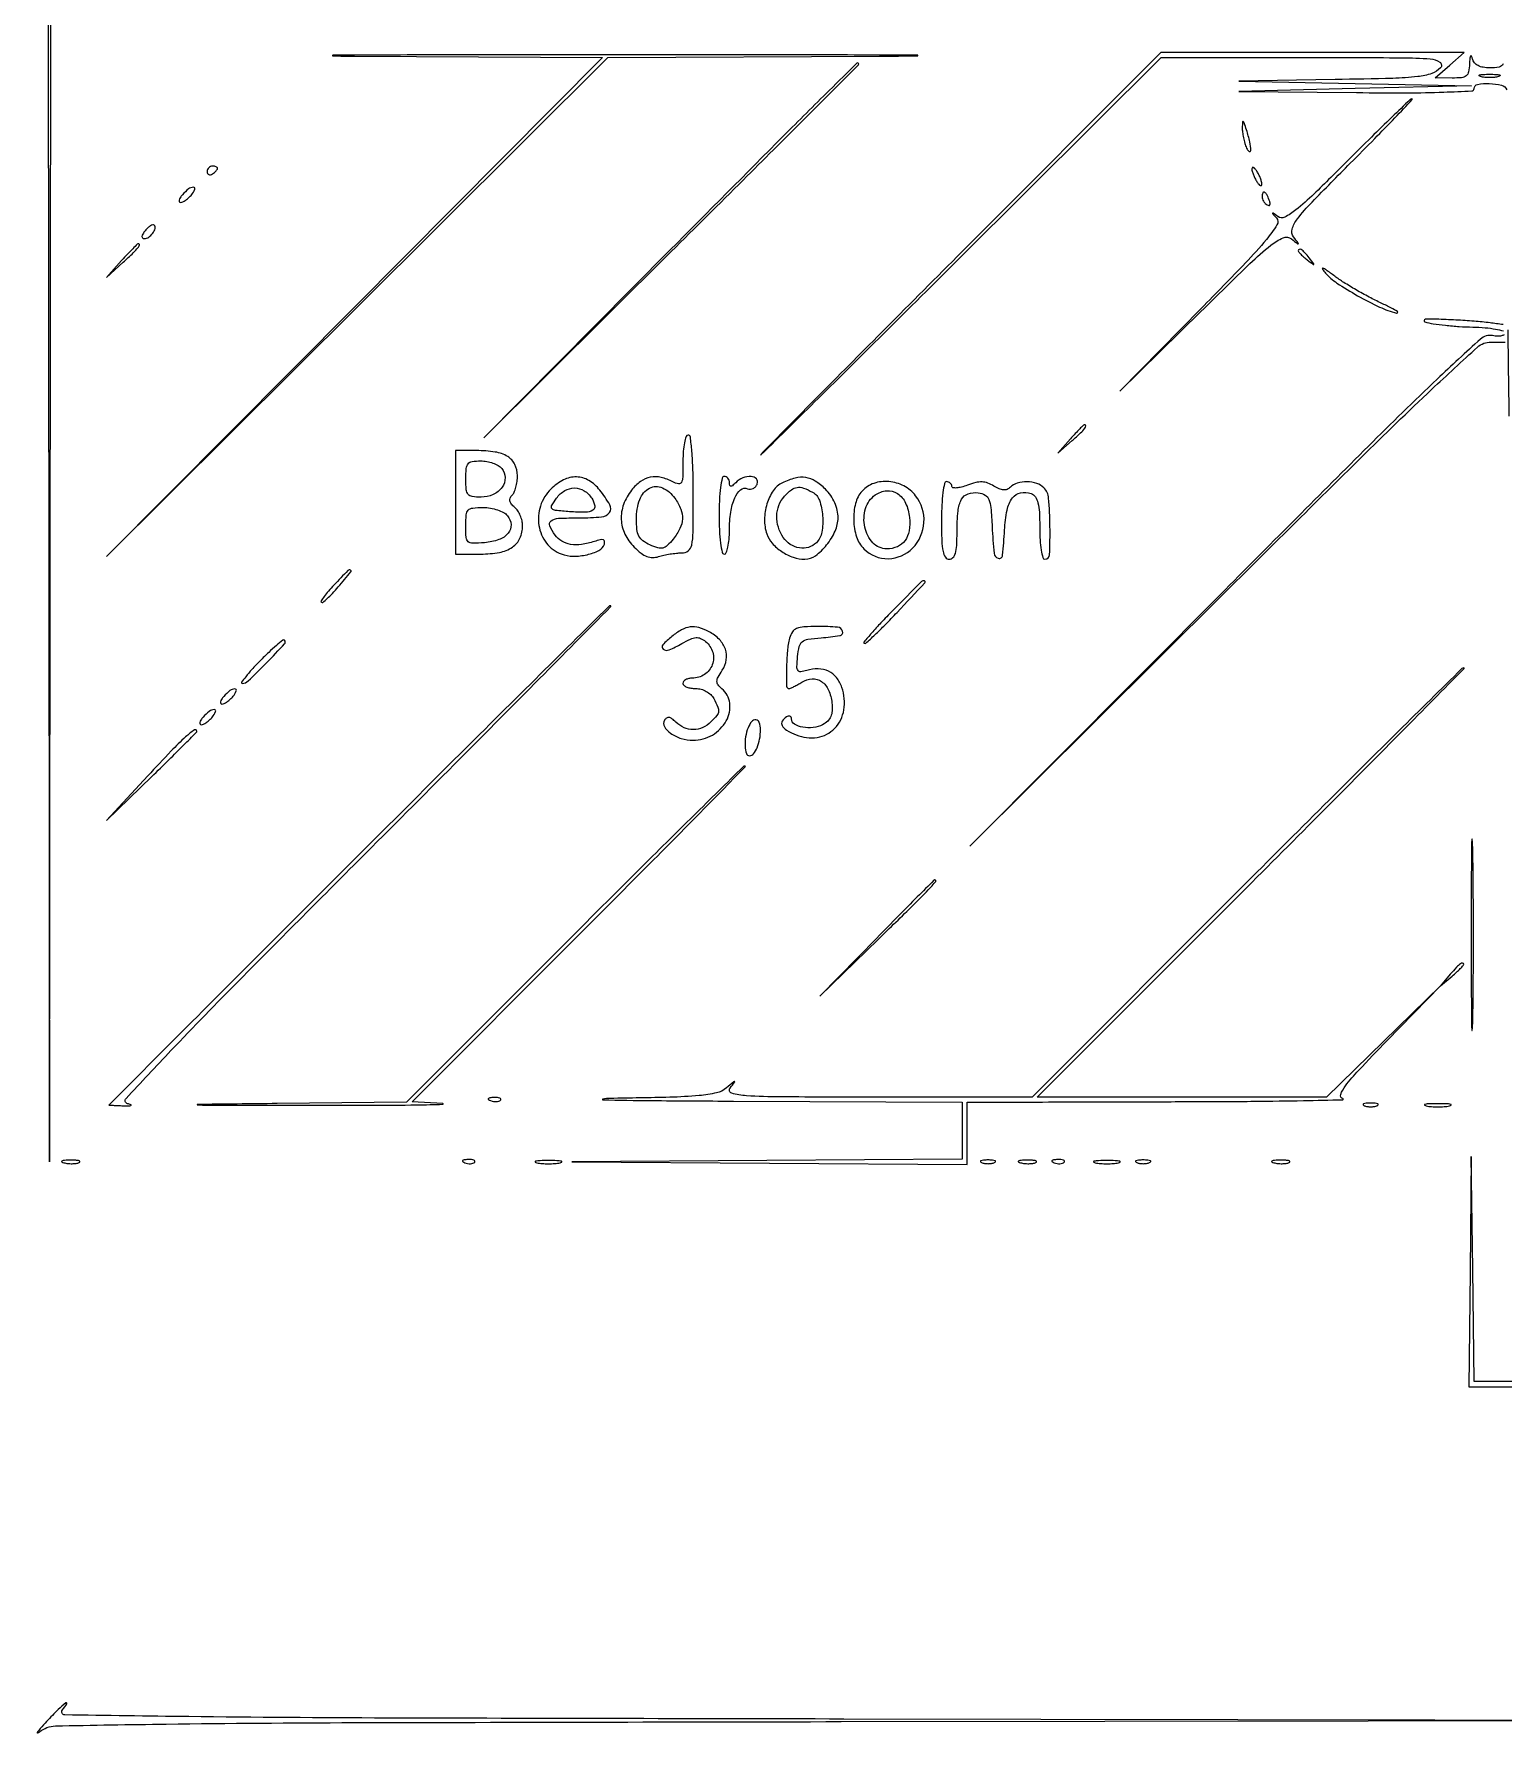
# Model space of a CAD drawing. Extents: x 24 to 674, y 22 to 632.
# Drawn here: x 23.5 to 307.6, y 52 to 380.6 of the extents above; entities that cross this region are included whole.
import ezdxf

# ---------------------------------------------------------------- set-up
doc = ezdxf.new("R2010")
doc.units = 0

msp = doc.modelspace()

# ---------------------------------------------------------------- linework, layer by layer
for points in [[(26.268189, 601.692452, 0.000013), (26.203149, 537.390011, 0.000337)], [(26.180991, 466.252957, 0.000204), (26.245903, 382), (26.504507, 162.5), (26.752254, 382.75)], [(307.628055, 374.762527, -0.236014), (306.853525, 374.169525, -0.047506), (305.073324, 374, -0.040922), (303.763324, 374.107396, -0.078578), (302.765471, 374.438552, -0.100426), (302.079318, 374.990525, -0.109828), (301.689326, 375.75, 0.049066), (301.492773, 376.282394, 0.602595), (301.323916, 376.28821, 0.109045), (301.186617, 375.849555, 0.010989), (301.116001, 374.75, -0.040003), (300.929953, 373.234104, -0.174065), (300.466834, 372.473215, -0.147189), (299.573959, 372.109237, -0.026137), (297.75, 372.031601), (294.5, 372.063202), (297.305764, 374.531601), (300.111527, 377), (270.756828, 377), (241.402128, 377), (202.951064, 338.44679, 0.000285), (188.175898, 323.61547, 0.000465), (175.659651, 311.013904, 0.000044), (164.462504, 299.71746, 0.0492), (164.039237, 299.19679, 0.901402), (164.093091, 299.152535, 0.000048), (175.159941, 310.087495, 0.000493), (187.633436, 322.439029, 0.000289), (202.543984, 337.25), (241.509495, 376), (269.409735, 376, -0.000864), (287.982478, 375.967908, -0.018045), (293.532903, 375.748316, -0.12881), (295.38426, 375.110375, -0.458111), (295.519518, 374.021567, -0.128561), (293.813681, 372.905141, -0.053259), (291.101307, 372.306068, -0.021452), (286.273338, 371.976966, -0.002329), (275.11453, 371.748125), (256.5, 371.453116), (279, 371.005487), (301.5, 370.557858), (279, 370), (256.5, 369.442142), (279.25, 369.221071, 0.003061), (289.051059, 369.185842, 0.007924), (296.117768, 369.31572, 0.003317), (301.55962, 369.538193, 0.400371), (302, 370, -0.36196), (302.677515, 370.813281, -0.055322), (304.94519, 370.974798, -0.051629), (307.323432, 370.633362, -0.239823), (308.337719, 369.75, 0.771434)], [(308.794637, 306.63751, 0.000222), (308.569794, 323.381645, 0.208057)], [(307.639608, 324.361245, 0.005674), (305.07918, 324.698707, 0.009767), (302.003517, 325.007802, 0.006677), (298.5, 325.24385, 0.004668), (294.688002, 325.413912, 0.024054), (292.575512, 325.386761, 0.352871), (292.321788, 325.155362, 0.378413), (292.5, 324.877691, 0.032288), (294.069636, 324.539641, 0.01014), (296.454687, 324.234384, 0.010083), (299.137116, 324.000825, 0.011001), (301.75, 323.88399, -0.014841), (304.145939, 323.758411, -0.02419), (306.164062, 323.493713, -0.021041), (307.697306, 323.14946, -0.339136)], [(307.815801, 322.412834, -0.091909), (307.292151, 322.192288, -0.063189), (306.51356, 322.122723, -0.037964), (305.590302, 322.227489, 0.235274), (303.2223, 321.563808, 0.006016), (294.858953, 313.81252, 0.006291), (281.57126, 300.874928, 0.000833), (253.840302, 273.094066), (204.5, 223.500001), (253.503788, 272.25, -0.000923), (280.134224, 298.644871, -0.005888), (293.826366, 311.851034, -0.005311), (302.669705, 320.006174, -0.185669), (305.253788, 321), (308, 321)]]:
    msp.add_lwpolyline(points, format="xyb")
for points in [[(85.486252, 376.250086), (133.472504, 375.980314), (85.486253, 327.740157), (37.500001, 279.5), (86.000001, 327.742692), (134.5, 375.985384), (187, 376.251806, 0.004037), (194.41009, 376.349247, 0.986722), (194.409375, 376.440206, 0.00116), (174.694337, 376.503117, 0.000216), (138.5, 376.519043, 0.000226), (102.23689, 376.502959, 0.001045), (81.264712, 376.440373, 0.977547), (81.263068, 376.347157, 0.00868)], [(146.494791, 338.75), (110.5, 302.5), (146.75, 338.494791, 0.000332), (160.64962, 352.314902, 0.000551), (172.351562, 363.99108, 0.000017), (182.926089, 374.566338, 0.198894), (183, 374.744791, 0.663402), (182.64768, 374.893467, 0.00155), (177.292528, 369.645828, 0.002425), (168.478924, 360.87073, 0.000218)], [(306.75, 372.310674, -0.039571), (305.952734, 372.168469, -0.024357), (305, 372.122029, -0.024357), (304.047266, 372.168469, -0.039571), (303.25, 372.310674, -0.161593), (302.99086, 372.478988, -0.542911), (303.042188, 372.633659, -0.052887), (303.748017, 372.740287, -0.011065), (305, 372.767997, -0.011065), (306.251983, 372.740287, -0.052887), (306.957812, 372.633659, -0.542911), (307.00914, 372.478988, -0.161593)], [(277.539324, 356.039427, -0.003709), (271.008648, 349.588116, -0.024165), (267.549882, 346.532773, -0.05099), (265.374905, 345.128425, -0.285755), (264.054956, 345.241199, 0.001663), (263.1271, 345.929983, 0.356898), (263.023422, 345.924757, 0.410127), (263.018044, 345.829543, 0.001761), (263.7693, 344.982472, -0.334035), (263.883411, 343.631759, -0.033211), (261.855422, 340.83201, -0.018246), (257.798323, 336.296382, -0.002731), (249.2693, 327.530716), (233.5, 311.500031), (249.186853, 326.924867, -0.002211), (258.651264, 336.149229, -0.023352), (262.702449, 339.7127, -0.067691), (265.079748, 341.136318, -0.274187), (266.686853, 340.924852, 0.001396), (267.879886, 339.99269, 0.377026), (267.999979, 339.99998, 0.379118), (268.007688, 340.119652, 0.0014), (267.076444, 341.311586, -0.246167), (266.7984, 342.811515, -0.089559), (267.824376, 344.791466, -0.029075), (270.663898, 348.062729, -0.0028), (278.061438, 355.561586, 0.001892), (282.78458, 360.332061, 0.003254), (286.677918, 364.346216, 0.000602), (290.030708, 367.856823, 0.659465), (289.969362, 368, 0.193322), (289.628695, 367.863169, 0.000572), (286.111531, 364.486582, 0.003174), (282.148823, 360.624803, 0.001964)], [(257.169965, 362.5, 0.034995), (257.220333, 361.589543, 0.019847), (257.401663, 360.5, 0.019741), (257.672791, 359.411338, 0.030584), (258, 358.5, 0.132187), (258.509313, 357.855423, 0.616563), (258.821257, 358.012227, 0.056364), (258.630287, 359.70094, 0.021183), (258, 362, 0.004584), (257.550264, 363.361213, 0.1769), (257.352483, 363.606569, 0.56424), (257.20749, 363.530114, 0.010858)], [(57, 353.940983, 0.108972), (57.078288, 353.586039, 0.182303), (57.29375, 353.3746, 0.161196), (57.6179, 353.343488, 0.082592), (58, 353.5, 0.029505), (58.382774, 353.768994, 0.035638), (58.70625, 354.066025, 0.038439), (58.934461, 354.34829, 0.151918), (59, 354.559017, 0.210953), (58.92554, 354.727648, 0.081139), (58.70625, 354.870461, 0.061769), (58.382849, 354.967655, 0.042167), (58, 355, 0.105053), (57.618444, 354.918938, 0.099167), (57.29375, 354.688914, 0.09642), (57.076123, 354.345238, 0.093332)], [(259.030626, 354.5, 0.067616), (259.096832, 354.012663, 0.024967), (259.315379, 353.353125, 0.024204), (259.628962, 352.647707, 0.026766), (260, 352, 0.027796), (260.374359, 351.485814, 0.102785), (260.684621, 351.234375, 0.335455), (260.877628, 351.267727, 0.190341), (260.969374, 351.5, 0.067616), (260.903168, 351.987337, 0.024967), (260.684621, 352.646875, 0.024204), (260.371038, 353.352293, 0.026766), (260, 354, 0.027796), (259.625641, 354.514186, 0.102785), (259.315379, 354.765625, 0.335455), (259.122372, 354.732273, 0.190341)], [(52.210573, 349.461963, 0.033751), (51.778632, 348.899974, 0.084795), (51.569279, 348.429452, 0.195064), (51.609917, 348.132134, 0.268611), (51.838129, 348, 0.114813), (52.275728, 348.101826, 0.037351), (52.851433, 348.440625, 0.03496), (53.455969, 348.925974, 0.032938), (54, 349.5, 0.076474), (54.619798, 350.533806, 0.539658), (54.346599, 350.931164, 0.164185), (53.393977, 350.586968, 0.043988)], [(261, 349.059017, 0.088797), (261.072509, 348.65395, 0.053277), (261.290385, 348.21498, 0.051183), (261.610411, 347.810572, 0.061454), (261.988546, 347.507079, 0.1144), (262.325929, 347.393111, 0.32948), (262.525685, 347.512472, 0.155351), (262.556862, 347.868281, 0.036408), (262.381557, 348.448062, 0.029964), (261.894727, 349.51997, 0.168622), (261.441482, 349.942608, 0.444011), (261.117673, 349.798253, 0.079093)], [(45.020056, 342.524166, 0.030483), (44.548584, 341.879936, 0.110288), (44.374856, 341.405689, 0.256649), (44.485592, 341.121034, 0.176123), (44.818538, 341, 0.149534), (45.689562, 341.266453, 0.084765), (46.493857, 342.035287, 0.097357), (46.922393, 342.934546, 0.264952), (46.742636, 343.590697, 0.274667), (46.47727, 343.658254, 0.066988), (46.047854, 343.466178, 0.05004), (45.53795, 343.075014, 0.030935)], [(40.437091, 336.75), (37.5, 333.5), (40.75, 336.437091, 0.005203), (42.702672, 338.239026, 0.031436), (43.644302, 339.245213, 0.126516), (43.885551, 339.760705, 0.469811), (43.687091, 340, 0.195675), (43.487928, 339.918954, 0.003116), (42.603329, 339.045313, 0.007681), (41.585435, 337.995657, 0.004953)], [(268, 338.622445, 0.184603), (268.08115, 338.410139, 0.013803), (268.514063, 337.952641, 0.017649), (269.079598, 337.425681, 0.012436), (269.75, 336.872445, 0.001576), (270.879507, 335.99236, 0.377591), (271, 336, 0.377591), (271.00764, 336.120493, 0.001576), (270.127555, 337.25, 0.017685), (269.23668, 338.306759, 0.065617), (268.573889, 338.869516, 0.241985), (268.193395, 338.90695, 0.307699)], [(273.27199, 334.331722, 0.067737), (275.472028, 332.402961, 0.017865), (279.473841, 329.956054, 0.01871), (283.735805, 327.760719, 0.047983), (287, 326.597428, 0.337458), (287.217898, 326.690702, 0.396303), (287.166689, 326.900672, 0.027775), (286.004435, 327.568321, 0.007153), (284.056815, 328.512914, -0.012523), (281.712658, 329.681084, -0.009151), (279.167751, 331.090131, -0.009257), (276.804116, 332.514929, -0.020112), (275.056815, 333.713422, 0.004736), (273.39151, 334.932613, 0.072376), (272.759669, 335.259938, 0.727646), (272.654738, 335.120813, 0.02597)], [(149, 297.964816, -0.00699), (148.956959, 294.886071, -0.106008), (148.70536, 293.854313, -0.341668), (148.148352, 293.577012, -0.073846), (147.065741, 293.964816, 0.066711), (144.777197, 294.821461, 0.106012), (142.693897, 294.850034, 0.107395), (140.800894, 294.023917, 0.069818), (139.07258, 292.365141, 0.07887), (137.521864, 289.586981, 0.099223), (137.07109, 286.68096, 0.101097), (137.775859, 283.867124, 0.084821), (139.556422, 281.352669, 0.030285), (140.891943, 280.169825, 0.073748), (142.032429, 279.52126, 0.094408), (143.128401, 279.320036, 0.077253), (144.306422, 279.511202, -0.024419), (145.309516, 279.784766, -0.014873), (146.516574, 280.013997, -0.014893), (147.729635, 280.1703, -0.025406), (148.75, 280.218865, 0.163809), (150.020305, 280.641938, 0.18442), (150.700793, 281.727757, 0.04595), (150.957796, 284.20814, 0.002852), (151, 291.605787, 0.006885), (150.935305, 296.303647, 0.015001), (150.728059, 299.901447, 0.010223), (150.433466, 302.618913, 0.377078), (150, 303, 0.32319), (149.610094, 302.718578, 0.031103), (149.29375, 301.520915, 0.030327), (149.0722, 299.894866, 0.018698)], [(223.924314, 302.25), (221.5, 299.5), (224.25, 301.924314, 0.007047), (225.901388, 303.422009, 0.038158), (226.720118, 304.311864, 0.157803), (226.891157, 304.773973, 0.426412), (226.674314, 305, 0.194102), (226.471891, 304.918342, 0.004632), (225.732156, 304.192187, 0.009492), (224.876984, 303.303915, 0.006223)], [(105, 290), (105, 280), (109.928571, 280, 0.044602), (113.529144, 280.321826, 0.104257), (116.022275, 281.335153, 0.137783), (117.477387, 283.051757, 0.107738), (118, 285.448984, 0.057989), (117.886317, 286.425896, 0.043646), (117.546925, 287.453704, 0.044575), (117.048367, 288.37667, 0.073561), (116.457618, 289.035174, -0.046596), (115.818201, 289.675168, -0.120521), (115.535154, 290.258232, -0.155155), (115.588313, 290.811415, -0.095726), (115.957618, 291.357618, 0.095009), (116.358603, 291.948862, 0.034828), (116.6938, 292.905965, 0.033001), (116.923111, 294.029885, 0.033835), (117, 295.164816, 0.114449), (116.497648, 297.330731, 0.14288), (115.111938, 298.849404, 0.099838), (112.689297, 299.729046, 0.037336), (109.065741, 300), (105, 300)], [(113.946949, 296.563922, -0.171486), (114.605493, 294.776808, -0.159989), (114.020878, 292.912694, -0.132005), (112.304382, 291.504316, -0.106556), (109.964816, 291, -0.033053), (108.251983, 291.113353, -0.186061), (107.461773, 291.545128, -0.155604), (107.087754, 292.444601, -0.021337), (107, 294.5, -0.021309), (107.087013, 296.54081, -0.151873), (107.45554, 297.445922, -0.187196), (108.231396, 297.882536, -0.035633), (109.877555, 298, -0.044541), (111.066659, 297.893863, -0.040324), (112.259931, 297.578152, -0.042669), (113.284654, 297.114949, -0.092323)], [(123.454545, 292.545455, 0.117712), (121.452232, 289.287295, 0.119517), (121.152787, 285.495135, 0.125586), (122.612656, 282.126749, 0.138028), (125.465483, 280.013123, 0.089304), (127.758703, 279.583528, 0.057736), (130.450818, 279.87621, 0.060627), (132.76174, 280.706023, 0.19834), (133.803153, 281.909459, 0.113318), (133.856317, 282.461105, 0.302963), (133.608788, 282.744503, 0.12523), (133.002223, 282.753812, 0.020741), (131.868313, 282.433519, -0.044018), (129.396945, 281.858012, -0.074911), (127.279848, 281.876491, -0.091469), (125.563887, 282.484845, -0.10445), (124.269323, 283.646357, -0.056026), (123.231873, 285.460666, -0.354191), (123.499251, 286.414498, -0.143775), (124.933395, 286.907476, -0.011375), (129, 287, 0.021013), (133.283267, 287.18009, 0.217029), (134.786919, 288.024074, 0.297605), (134.866094, 289.505854, 0.03536), (132.92742, 292.365141, 0.091554), (130.810267, 294.228333, 0.13075), (128.416087, 294.914345, 0.124076), (125.904333, 294.331906, 0.077819)], [(131.362503, 290.797964, -0.088812), (131.949464, 289.33985, -0.317363), (131.571345, 288.467669, -0.137585), (130.159146, 288.071277, -0.01893), (127.076781, 288.187416, -0.006894), (124.338179, 288.432639, -0.177876), (123.680263, 288.754647, -0.334648), (123.613599, 289.318424, -0.021299), (124.569255, 290.806898, -0.106561), (126.1398, 292.255781, -0.13433), (128.040764, 292.773191, -0.138188), (129.900388, 292.246588, -0.115597)], [(147.443296, 290.777494, -0.056575), (148.581755, 288.683532, -0.106974), (148.908767, 286.799036, -0.105789), (148.428286, 284.933787, -0.054491), (147.117473, 282.896745, -0.030042), (145.976076, 281.648524, -0.131632), (145.110718, 281.166468, -0.136265), (144.136906, 281.190207, -0.033085), (142.617473, 281.764522, -0.052106), (141.272302, 282.555653, -0.11397), (140.499256, 283.458547, -0.093182), (140.11217, 284.7311, -0.027372), (140, 286.778561, -0.086149), (140.655087, 290.552386, -0.185599), (142.549885, 292.753414, -0.239188), (145.04238, 292.811872, -0.12913)], [(156, 287.5, 0.011522), (156.068623, 284.522473, 0.02162), (156.283333, 282.125, 0.018508), (156.590162, 280.332853, 0.354925), (157, 280, 0.312228), (157.388688, 280.268936, 0.036174), (157.70625, 281.341187, 0.033279), (157.927729, 282.815766, 0.02064), (158, 284.565741, -0.034879), (158.247875, 288.114823, -0.067328), (159.016746, 290.851284, -0.112384), (160.154858, 292.405068, -0.277077), (161.493933, 292.640702, 0.106355), (162.047634, 292.554471, 0.099383), (162.602662, 292.699472, 0.096064), (163.073388, 293.053762, 0.092173), (163.385856, 293.563142, 0.28343), (163.207352, 294.511928, 0.196453), (162.194421, 294.994365, 0.111267), (160.598601, 294.728479, 0.100001), (159.2, 293.8, -0.018208), (158.578624, 293.222304, -0.180052), (158.25, 293.1, -0.354955), (158.056215, 293.257401, -0.051663), (158, 293.8, 0.081935), (157.924388, 294.25832, 0.092192), (157.70625, 294.6475, 0.100665), (157.381414, 294.907722, 0.119248), (157, 295, 0.354925), (156.590162, 294.667147, 0.018508), (156.283333, 292.875, 0.02162), (156.068623, 290.477527, 0.011522)], [(168.237555, 293.773952, 0.132181), (166.47321, 292.251144, 0.074896), (165.246353, 289.6878, 0.070372), (164.773603, 286.689183, 0.085959), (165.213164, 283.887836, 0.100557), (166.266073, 282.080792, 0.064528), (168.106817, 280.4861, 0.063029), (170.350043, 279.377131, 0.083502), (172.592508, 279, 0.161455), (174.635552, 279.677378, 0.063884), (176.790721, 281.75837, 0.061936), (178.445469, 284.447687, 0.10738), (179, 287, 0.05569), (178.836719, 288.461429, 0.048581), (178.352941, 289.923153, 0.047034), (177.57646, 291.309031, 0.045205), (176.545455, 292.545455, 0.054883), (174.603666, 294.102075, 0.105205), (172.740756, 294.795731, 0.101222), (170.707663, 294.683902, 0.048164)], [(174.065741, 291.964816, -0.189831), (175.402323, 290.391432, -0.063573), (176.018737, 287.381922, -0.062757), (175.860273, 284.234, -0.15363), (174.8, 282.2, -0.245674), (171.527358, 281.174757, -0.200633), (168.406396, 283.193837, -0.155169), (167.151895, 287.356965, -0.182063), (168.654988, 291.171259, -0.039987), (169.982386, 292.421066, -0.133216), (171.070704, 292.894726, -0.125904), (172.286018, 292.766811, -0.034023)], [(183.654988, 292.171259, 0.122244), (182.382642, 289.798918, 0.070084), (182.027174, 286.552616, 0.069891), (182.582931, 283.323321, 0.119416), (184, 281, 0.204072), (188.706237, 279.105064, 0.197095), (193.423655, 281.149978, 0.180212), (195.618189, 286.117886, 0.18349), (194.005576, 291.265782, 0.105289), (191.725014, 293.165235, 0.099681), (188.823233, 294.018427, 0.104388), (185.928129, 293.66709, 0.127292)], [(199, 286.5, 0.007659), (199.059778, 282.597782, 0.041714), (199.3, 280.5, 0.098409), (199.758417, 279.396042, 0.250296), (200.5, 279, 0.206105), (201.211621, 279.306351, 0.119759), (201.681131, 280.127552, 0.056479), (201.93959, 281.650064, 0.013101), (202.015313, 284.25, -0.02202), (202.207011, 288.33, -0.101396), (202.887121, 290.583687, -0.189153), (204.152563, 291.653281, -0.117611), (206.11309, 291.837492, -0.089979), (207.437231, 291.398778, -0.172789), (208.173174, 290.575068, -0.076337), (208.55557, 288.975128, -0.008657), (208.797717, 285.25, 0.011509), (209.158948, 280.1431, 0.31786), (209.986777, 279.178332, 0.456392), (210.814627, 279.75717, 0.012807), (211.200096, 284.64649, -0.035376), (211.677123, 288.480444, -0.109962), (212.717608, 290.851321, -0.186691), (214.298944, 291.862826, -0.142539), (216.364077, 291.690532, -0.154555), (217.15615, 291.059015, -0.087756), (217.656171, 289.927065, -0.048108), (217.925982, 288.076154, -0.012153), (218, 285.031385, 0.015309), (218.071362, 282.701251, 0.025774), (218.29145, 280.757846, 0.023933), (218.604625, 279.303942, 0.339951), (219, 279, 0.402611), (219.913866, 279.878222, 0.013567), (219.983096, 285.354499, 0.016789), (219.72061, 290.811161, 0.177777), (218.8, 292.8, 0.118618), (217.419682, 293.644885, 0.07387), (215.538935, 293.95933, 0.074567), (213.66806, 293.713457, 0.127145), (212.317898, 292.917898, -0.098021), (211.696023, 292.501535, -0.117014), (211.001407, 292.388301, -0.087069), (210.173768, 292.595295, -0.034882), (209.139165, 293.145163, 0.050772), (207.95515, 293.727055, 0.080757), (206.849984, 293.94438, 0.069591), (205.618916, 293.813452, 0.029011), (204.021267, 293.314129, -0.02513), (202.862396, 292.942048, -0.04637), (201.887497, 292.776955, -0.069267), (201.218407, 292.81932, -0.356341), (201, 293.086864, 0.108715), (200.923347, 293.435237, 0.099732), (200.70625, 293.731766, 0.0954), (200.381781, 293.930611, 0.090137), (200, 294, 0.354925), (199.590162, 293.667147, 0.018508), (199.283333, 291.875, 0.02162), (199.068623, 289.477527, 0.011522)], [(192.818231, 287.071192, -0.064175), (192.743613, 284.508582, -0.118156), (191.950111, 282.591849, -0.13658), (190.472963, 281.417746, -0.100362), (188.412739, 281, -0.208495), (185.744061, 282.163383, -0.135795), (184.172183, 285.192605, -0.124687), (184.314459, 288.804038, -0.169679), (186.203621, 291.430069, -0.1326), (188.401969, 292.225936, -0.168146), (190.481584, 291.696064, -0.13977), (192.057813, 289.863702, -0.083592)], [(115.069567, 287.416177, -0.157335), (115.763567, 285.681709, -0.195063), (115.226262, 284.042726, -0.132379), (113.416334, 282.78984, -0.064441), (110.648723, 282.189635, -0.017366), (108.342553, 282.073932, -0.187934), (107.484411, 282.393155, -0.19441), (107.083984, 283.203197, -0.01877), (107, 285.439635, -0.02082), (107.089988, 287.599848, -0.170573), (107.487164, 288.486469, -0.180889), (108.339363, 288.902166, -0.023986), (110.377555, 289, -0.041928), (111.768801, 288.883131, -0.039504), (113.150017, 288.535475, -0.042054), (114.325523, 288.025113, -0.096399)], [(81.509994, 274.010431, 0.01257), (80.442525, 272.838641, 0.020997), (79.61262, 271.794806, 0.016476), (79.030002, 270.937285, 0.376786), (79.072902, 270.665997, 0.35823), (79.36021, 270.664471, 0.01428), (80.211285, 271.397801, 0.019521), (81.225657, 272.398903, 0.011865), (82.348492, 273.655566, 0.00303), (84.784428, 276.550981, 0.502883), (84.700049, 276.89798, 0.308213), (84.21343, 276.800557, 0.002818)], [(189.525878, 269.026151, 0.005921), (187.29073, 266.713284, 0.010017), (185.480949, 264.717, 0.004045), (184.021538, 263.013269, 0.442119), (184.057182, 262.745507, 0.349721), (184.37211, 262.766626, 0.003606), (186.107599, 264.373772, 0.009489), (188.115603, 266.333418, 0.005785), (190.415496, 268.719356, 0.000864), (195.801417, 274.457562, 0.543294), (195.711786, 274.81859, 0.287395), (195.147083, 274.687788, 0.000831)], [(86.25, 221.768831, 0.000052), (67.748594, 203.273046, 0.000087), (52.173437, 187.69396), (38.015631, 173.527635, 0.198834), (38, 173.489882, 0.396841), (38.021478, 173.467082, 0.000373), (38.807812, 173.42069, 0.003041), (39.695522, 173.374399, 0.001826), (40.75, 173.329698, 0.007598), (41.85817, 173.303629, 0.1078), (42.243852, 173.384402, 0.671617), (42.239541, 173.513936, 0.025461), (41.605116, 173.712816, -0.567894), (41.303745, 174.741577, -0.003019), (49.995979, 183.997168, -0.005303), (63.232201, 197.629352, -0.001012), (87.60121, 222.101226, 0.000483), (105.930363, 240.468782, 0.000811), (121.278485, 255.928871, 0.000038), (135.056179, 269.854294, 0.668368), (134.996094, 269.997057, 0.195947), (134.649551, 269.853424, 0.000036), (120.47229, 255.828802, 0.000792), (104.786249, 240.260143, 0.000479)], [(67.226715, 259.349544, 0.009023), (65.644689, 257.680065, 0.01737), (64.449682, 256.277679, 0.016742), (63.661603, 255.213679, 0.604478), (63.773767, 255, 0.19467), (64.930337, 255.468035, 0.00666), (68.466232, 258.982656, 0.005058), (71.974596, 262.637304, 0.429784), (71.935023, 263.331188, 0.357139), (71.621891, 263.336184, 0.007971), (70.372511, 262.313339, 0.014332), (68.89639, 260.990649, 0.008737)], [(146.860784, 264.08608, 0.038499), (145.118469, 262.436055, 0.44311), (145.201099, 261.600576, 0.266461), (146.332604, 261.467381, 0.029353), (148.760679, 262.677433, -0.020122), (150.448198, 263.557657, -0.088376), (151.528484, 263.849959, -0.129685), (152.423662, 263.696321, -0.066302), (153.396122, 263.086211, -0.148675), (154.760013, 261.017514, -0.161091), (154.68363, 258.611777, -0.160247), (153.185825, 256.717206, -0.147055), (150.8, 256, 0.053595), (150.111367, 255.925973, 0.073362), (149.52875, 255.70625, 0.093122), (149.137625, 255.381591, 0.17482), (149, 255, 0.224226), (149.180779, 254.61715, 0.075912), (149.72404, 254.29375, 0.057746), (150.520965, 254.073148, 0.038692), (151.464816, 254, -0.066681), (152.508976, 253.860126, -0.059706), (153.522247, 253.448817, -0.061569), (154.379652, 252.826483, -0.082326), (154.964816, 252.065741, -0.018083), (155.767562, 250.425907, -0.135273), (155.8959, 249.577659, -0.145631), (155.565542, 248.813359, -0.02205), (154.428571, 247.571429, -0.090331), (152.82744, 246.46371, -0.104292), (151.018034, 246.064373, -0.105379), (149.216101, 246.430766, -0.093979), (147.635186, 247.507671, 0.033907), (146.883994, 248.163347, 0.124256), (146.307415, 248.408874, 0.192723), (145.832103, 248.299863, 0.103113), (145.410983, 247.855967, 0.281838), (145.405937, 246.640071, 0.105125), (146.625264, 245.343628, 0.077188), (148.68213, 244.343722, 0.074744), (150.968623, 244, 0.133061), (154.693844, 245.00923, 0.133859), (157.390137, 247.759293, 0.157584), (158.066115, 251.149827, 0.192907), (156.537036, 253.969263, -0.053821), (155.805775, 254.722592, -0.172425), (155.58793, 255.376662, -0.120116), (155.798543, 256.171333, -0.020472), (156.608108, 257.52465, 0.10586), (157.390316, 259.546727, 0.123037), (157.212221, 261.596358, 0.111544), (156.054205, 263.469593, 0.076031), (154.042823, 264.977082, 0.053238), (152.093123, 265.76719, 0.100858), (150.410276, 265.898055, 0.095561), (148.750113, 265.358979, 0.04421)], [(169.630286, 263.75, 0.044334), (169.195412, 261.264748, 0.018164), (169.029918, 257.840648, 0.009169), (169.051502, 254.45079, 0.406996), (169.513569, 254, 0.103989), (169.816875, 254.06377, 0.011574), (170.460806, 254.365045, 0.013685), (171.21746, 254.766817, 0.010688), (172.017025, 255.242705, -0.127233), (173.993635, 255.865294, -0.166422), (175.803168, 255.349288, -0.138002), (177.152001, 253.711394, -0.078897), (177.808403, 251.215591, -0.037812), (177.845419, 249.681495, -0.087869), (177.587677, 248.564372, -0.103163), (176.996613, 247.714422, -0.066639), (176.020631, 247.011041, -0.093567), (174.208393, 246.440891, -0.075492), (172.164971, 246.507288, -0.091673), (170.563637, 247.121056, -0.261195), (170, 248.126405, 0.119226), (169.92062, 248.454571, 0.186776), (169.70625, 248.645195, 0.153151), (169.382422, 248.662569, 0.075954), (169, 248.5, 0.120302), (168.192386, 247.679969, 0.267356), (168.178985, 246.833281, 0.136787), (169.046737, 245.953565, 0.031926), (170.925289, 245.030946, 0.137368), (174.971469, 244.544407, 0.164472), (178.360065, 246.305878, 0.154666), (180.118936, 249.869437, 0.119522), (179.743383, 254.20914, 0.088512), (178.705035, 256.106197, 0.111996), (177.14271, 257.344887, 0.108967), (175.163725, 257.808726, 0.080292), (172.929958, 257.477769, -0.0481), (171.785696, 257.232437, -0.284268), (171.255056, 257.481505, -0.155416), (171.049797, 258.224139, -0.01421), (171.179958, 260.160382, -0.031931), (171.498611, 262.142746, -0.17012), (172.072777, 263.05808, -0.133984), (173.17121, 263.531798, -0.017141), (175.75, 263.807498, 0.022382), (179.358054, 264.231514, 0.449659), (179.88396, 265.063091, 0.311897), (178.924007, 265.847182, 0.020061), (175.116631, 266, 0.014325), (172.386679, 265.921773, 0.083165), (170.986718, 265.603944, 0.148911), (170.16842, 264.935642, 0.082303)], [(258, 216.5), (216.509036, 175), (186.632074, 175, -0.000989), (167.904046, 175.037032, -0.014332), (161.275806, 175.253303, -0.056878), (158.430503, 175.756124, -0.527362), (158.110322, 176.75, 0.00157), (159.013465, 177.923834, 0.610435), (158.977462, 177.999627, 0.184855), (158.813406, 177.942634, 0.000883), (157.427591, 176.771326, -0.121535), (155.519286, 175.822077, -0.032515), (152.144172, 175.295749, -0.016389), (146.437212, 174.970583, -0.00245), (134.944824, 174.749428, 0.03941), (133.493692, 174.613905, 0.90751), (133.504105, 174.475333, 0.003416), (142.84997, 174.334533, 0.000769), (158.75, 174.228102), (203, 174), (203, 168.512025), (203, 163.02405), (165.25, 162.749635), (127.5, 162.475219), (165.75, 162.237609), (204, 162), (204, 168), (204, 174), (210.75, 174.027366, -0.000295), (214.938901, 174.041873, -0.000033), (224.476562, 174.06864, -0.00004), (235.82702, 174.098832, -0.000033), (248, 174.129443, 0.001544), (259.569014, 174.193503, 0.002837), (268.987363, 174.328186, 0.001263), (276.592948, 174.499342, 0.867645), (276.616554, 174.701101, -0.441389), (276.202187, 175.494146, -0.075538), (277.122207, 177.175653, -0.026378), (279.658338, 180.161246, -0.003939), (285.116504, 185.849024), (295.499901, 196.5), (284.483621, 185.75), (273.467341, 175), (245.488189, 175), (217.509036, 175), (259, 216.5, 0.000565), (274.874787, 232.414154, 0.000951), (288.156118, 245.809375, 0.000052), (300.051559, 257.85502, 0.665875), (299.990964, 258, 0.197333), (299.642234, 257.856792, 0.00005), (287.449868, 245.809375, 0.000933), (273.944775, 232.412283, 0.000564)], [(60.210573, 252.461963, 0.033751), (59.778632, 251.899974, 0.084795), (59.569279, 251.429452, 0.195064), (59.609917, 251.132134, 0.268611), (59.838129, 251, 0.114813), (60.275728, 251.101826, 0.037351), (60.851433, 251.440625, 0.03496), (61.455969, 251.925974, 0.032938), (62, 252.5, 0.076474), (62.619798, 253.533806, 0.539658), (62.346599, 253.931164, 0.164185), (61.393977, 253.586968, 0.043988)], [(56.210573, 248.461963, 0.033751), (55.778632, 247.899974, 0.084795), (55.569279, 247.429452, 0.195064), (55.609917, 247.132134, 0.268611), (55.838129, 247, 0.114813), (56.275728, 247.101826, 0.037351), (56.851433, 247.440625, 0.03496), (57.455969, 247.925974, 0.032938), (58, 248.5, 0.076474), (58.619798, 249.533806, 0.539658), (58.346599, 249.931164, 0.164185), (57.393977, 249.586968, 0.043988)], [(161.606989, 246.418213, 0.051424), (161.127836, 244.643137, 0.053459), (161.029749, 242.831031, 0.065329), (161.287461, 241.440177, 0.325051), (161.893011, 241, 0.231778), (162.665418, 241.37838, 0.066781), (163.352724, 242.561146, 0.054672), (163.837289, 244.222428, 0.043671), (164, 246.081787, 0.084385), (163.774757, 247.406893, 0.280633), (163.119959, 247.943877, 0.263215), (162.302041, 247.621844, 0.0788)], [(45.521414, 237.1209), (37.542828, 228.5), (46.271414, 236.977922, 0.001502), (49.617897, 240.247892, 0.002446), (52.435978, 243.045378, 0.000336), (54.923356, 245.542213, 0.198245), (55, 245.727922, 0.603605), (54.518872, 245.981262, 0.033957), (52.832993, 244.647383, 0.017674), (50.041517, 241.926516, 0.004035)], [(128.016687, 206.516693), (95.544913, 174.033385), (70.522456, 173.748734, 0.000137), (55.07768, 173.568802, 0.969249), (55.076449, 173.505032, 0.012225), (57.152455, 173.450871, 0.000067), (77, 173.421126, 0.001062), (88.698699, 173.430026, 0.002442), (97.502377, 173.498432, 0.004433), (102.559139, 173.607279, 0.955019), (102.561285, 173.744619), (96.622569, 174.111069), (129.055515, 206.555535, 0.000723), (141.457006, 218.997337, 0.001219), (151.814408, 229.469438, 0.000085), (161.049119, 238.855258, 0.665187), (160.988461, 239, 0.19689), (160.640673, 238.857525, 0.000081), (151.096752, 229.458028, 0.001189), (140.503055, 218.971518, 0.000721)], [(301.447559, 206.5, 0.000763), (301.465376, 194.661315, 0.003708), (301.5355, 187.948531, 0.939799), (301.638997, 187.943955, 0.021914), (301.747901, 189.686488, 0.002958), (301.841885, 197.098117, 0.001686), (301.87228, 206.057165, 0.001683), (301.842107, 215.075768, 0.002787), (301.748591, 222.686488, 0.016113), (301.639114, 224.870558, 0.95078), (301.536272, 224.867281, 0.003892), (301.465587, 218.329464, 0.000752)], [(186.482946, 205.75), (175.5, 194.5), (186.75, 205.482946, 0.000839), (193.579757, 212.172997, 0.008097), (196.430444, 215.066995, 0.01487), (197.880755, 216.681336, 0.638497), (197.732946, 217, 0.198709), (197.549358, 216.92404, 0.000196), (194.318098, 213.695312, 0.001865), (190.713103, 210.063329, 0.001138)], [(297.404988, 198.75), (295.5, 196.5), (297.75, 198.404988, 0.008332), (298.612165, 199.159969, 0.012381), (299.339063, 199.851732, 0.007508), (299.918017, 200.44834, 0.191119), (300, 200.654988, 0.372044), (299.789444, 200.898791, 0.197337), (299.373826, 200.795506, 0.048385), (298.598996, 200.102181, 0.010402)], [(111.8125, 174.316886, 0.051402), (112.359369, 174.160852, 0.05415), (112.916927, 174.123424, 0.060344), (113.402231, 174.202593, 0.126455), (113.729167, 174.395833, 0.296942), (113.77538, 174.614691, 0.208169), (113.592839, 174.799335, 0.077125), (113.112848, 174.910055, 0.028489), (112.416667, 174.921053, 0.018894), (111.670344, 174.862007, 0.168741), (111.37858, 174.720685, 0.470617), (111.395823, 174.538436, 0.054073)], [(280.75, 173.337719, 0.057986), (281.320008, 173.181385, 0.037979), (282, 173.12966, 0.037979), (282.679992, 173.181385, 0.057986), (283.25, 173.337719, 0.174857), (283.459382, 173.525001, 0.447206), (283.398438, 173.693942, 0.078554), (282.89144, 173.810911, 0.017491), (282, 173.842105, 0.017491), (281.10856, 173.810911, 0.078554), (280.601562, 173.693942, 0.447206), (280.540618, 173.525001, 0.174857)], [(292.75, 173.294267, 0.029693), (293.774707, 173.159351, 0.017887), (295, 173.115502, 0.017887), (296.225293, 173.159351, 0.029693), (297.25, 173.294267, 0.142433), (297.560023, 173.453014, 0.611425), (297.517188, 173.600334, 0.039503), (296.61149, 173.701569, 0.008087), (295, 173.727636, 0.008087), (293.38851, 173.701569, 0.039503), (292.482812, 173.600334, 0.611425), (292.439977, 173.453014, 0.142433)], [(29.269032, 162.307009, 0.037336), (30.036634, 162.167106, 0.029507), (30.880008, 162.127736, 0.030339), (31.671085, 162.185595, 0.06278), (32.269032, 162.344063, 0.31318), (32.386009, 162.52287, 0.333666), (32.257153, 162.684921, 0.052471), (31.580113, 162.787295, 0.014395), (30.5, 162.805051, 0.012823), (29.431793, 162.764444, 0.080377), (28.900903, 162.643467, 0.597527), (28.883358, 162.48334, 0.087174)], [(106.8125, 162.316886, 0.051402), (107.359369, 162.160852, 0.05415), (107.916927, 162.123424, 0.060344), (108.402231, 162.202593, 0.126455), (108.729167, 162.395833, 0.296942), (108.77538, 162.614691, 0.208169), (108.592839, 162.799335, 0.077125), (108.112848, 162.910055, 0.028489), (107.416667, 162.921053, 0.018894), (106.670344, 162.862007, 0.168741), (106.37858, 162.720685, 0.470617), (106.395823, 162.538436, 0.054073)], [(120.75, 162.294267, 0.029693), (121.774707, 162.159351, 0.017887), (123, 162.115502, 0.017887), (124.225293, 162.159351, 0.029693), (125.25, 162.294267, 0.142433), (125.560023, 162.453014, 0.611425), (125.517187, 162.600334, 0.039503), (124.61149, 162.701569, 0.008087), (123, 162.727636, 0.008087), (121.38851, 162.701569, 0.039503), (120.482813, 162.600334, 0.611425), (120.439977, 162.453014, 0.142433)], [(206.75, 162.337719, 0.057986), (207.320008, 162.181385, 0.037979), (208, 162.12966, 0.037979), (208.679992, 162.181385, 0.057986), (209.25, 162.337719, 0.174857), (209.459382, 162.525001, 0.447206), (209.398438, 162.693942, 0.078554), (208.89144, 162.810911, 0.017491), (208, 162.842105, 0.017491), (207.10856, 162.810911, 0.078554), (206.601562, 162.693942, 0.447206), (206.540618, 162.525001, 0.174857)], [(214.269032, 162.307009, 0.037336), (215.036634, 162.167106, 0.029507), (215.880008, 162.127736, 0.030339), (216.671085, 162.185595, 0.06278), (217.269032, 162.344063, 0.31318), (217.386009, 162.52287, 0.333666), (217.257153, 162.684921, 0.052471), (216.580113, 162.787295, 0.014395), (215.5, 162.805051, 0.012823), (214.431793, 162.764444, 0.080377), (213.900903, 162.643467, 0.597527), (213.883358, 162.48334, 0.087174)], [(220.8125, 162.316886, 0.051402), (221.359369, 162.160852, 0.05415), (221.916927, 162.123424, 0.060344), (222.402231, 162.202593, 0.126455), (222.729167, 162.395833, 0.296942), (222.77538, 162.614691, 0.208169), (222.592839, 162.799335, 0.077125), (222.112848, 162.910055, 0.028489), (221.416667, 162.921053, 0.018894), (220.670344, 162.862007, 0.168741), (220.37858, 162.720685, 0.470617), (220.395823, 162.538436, 0.054073)], [(228.75, 162.294267, 0.029693), (229.774707, 162.159351, 0.017887), (231, 162.115502, 0.017887), (232.225293, 162.159351, 0.029693), (233.25, 162.294267, 0.142433), (233.560023, 162.453014, 0.611425), (233.517188, 162.600334, 0.039503), (232.61149, 162.701569, 0.008087), (231, 162.727636, 0.008087), (229.38851, 162.701569, 0.039503), (228.482812, 162.600334, 0.611425), (228.439977, 162.453014, 0.142433)], [(236.75, 162.337719, 0.057986), (237.320008, 162.181385, 0.037979), (238, 162.12966, 0.037979), (238.679992, 162.181385, 0.057986), (239.25, 162.337719, 0.174857), (239.459382, 162.525001, 0.447206), (239.398438, 162.693942, 0.078554), (238.89144, 162.810911, 0.017491), (238, 162.842105, 0.017491), (237.10856, 162.810911, 0.078554), (236.601562, 162.693942, 0.447206), (236.540618, 162.525001, 0.174857)], [(263.269032, 162.307009, 0.037336), (264.036634, 162.167106, 0.029507), (264.880008, 162.127736, 0.030339), (265.671085, 162.185595, 0.06278), (266.269032, 162.344063, 0.31318), (266.386009, 162.52287, 0.333666), (266.257153, 162.684921, 0.052471), (265.580113, 162.787295, 0.014395), (264.5, 162.805051, 0.012823), (263.431793, 162.764444, 0.080377), (262.900903, 162.643467, 0.597527), (262.883358, 162.48334, 0.087174)], [(25.946167, 54.271318, 0.005683), (24.72766, 52.922481, 0.03091), (24.122942, 52.145737, 0.732145), (24.197657, 52.050305, 0.084279), (24.578741, 52.271318, -0.16977), (27.647348, 53.417185, -0.002076), (49.094035, 53.779578, -0.002571), (85.27763, 54.054665, -0.000212), (179.578741, 54.246771), (332.5, 54.493543), (180.130221, 54.749984, -0.000242), (91.713025, 54.941502, -0.002238), (53.467528, 55.213998, -0.001017), (29.445116, 55.541527, -0.629688), (29.002666, 56.503212, 0.041315), (29.84599, 57.709465, 0.812418), (29.665306, 57.872409, 0.039062), (28.182947, 56.601369, 0.009468)]]:
    msp.add_lwpolyline(points, format="xyb", close=True)
msp.add_lwpolyline([(321.519502, 120), (302.039005, 120), (301.748956, 141.75), (301.458908, 163.5), (301.229454, 141.25), (301, 119), (320.975821, 119)])

doc.saveas('drawing.dxf')
